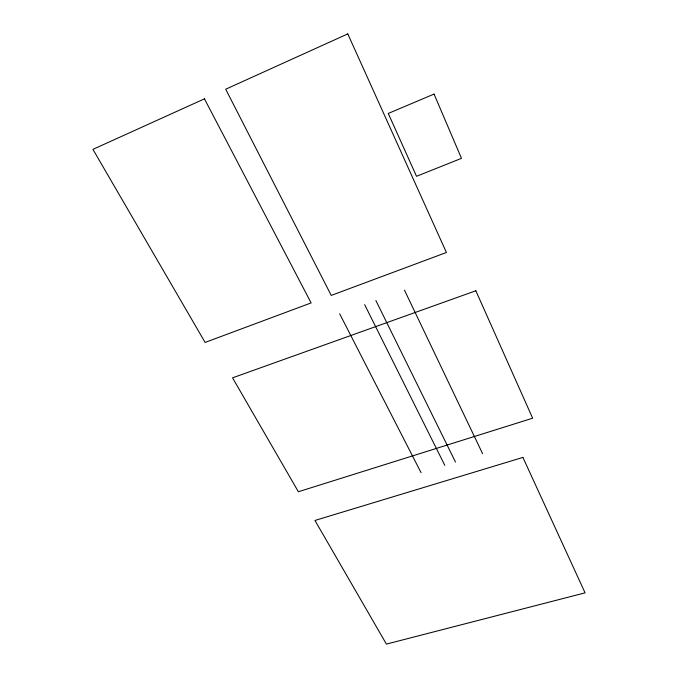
<?xml version="1.0" encoding="UTF-8"?>
<svg xmlns="http://www.w3.org/2000/svg" width="678" height="678" viewBox="0 0 678 678"><rect width="100%" height="100%" fill="white"/><g stroke="black" fill="none" stroke-linecap="round" stroke-linejoin="round"><path stroke-width="1.02" d="M339.661 313.795L421.063 472.676M364.645 304.659L444.819 465.362M375.883 300.54L455.497 462.074M404.444 290.091L482.617 453.726M204.451 98.844L92.928 149.363L205.112 342.432L311.126 302.913L204.451 98.844M347.78 33.9L225.698 89.216L331.245 295.413L446.412 252.487L347.78 33.9M434.056 94.081L388.265 113.438L416.521 176.305L461.481 158.338L434.056 94.081M475.837 290.769L232.546 377.832L298.371 491.745L532.645 418.207L475.837 290.769M522.908 457.421L314.965 520.458L386.409 644.1L585.072 592.852L522.908 457.421"/></g></svg>
